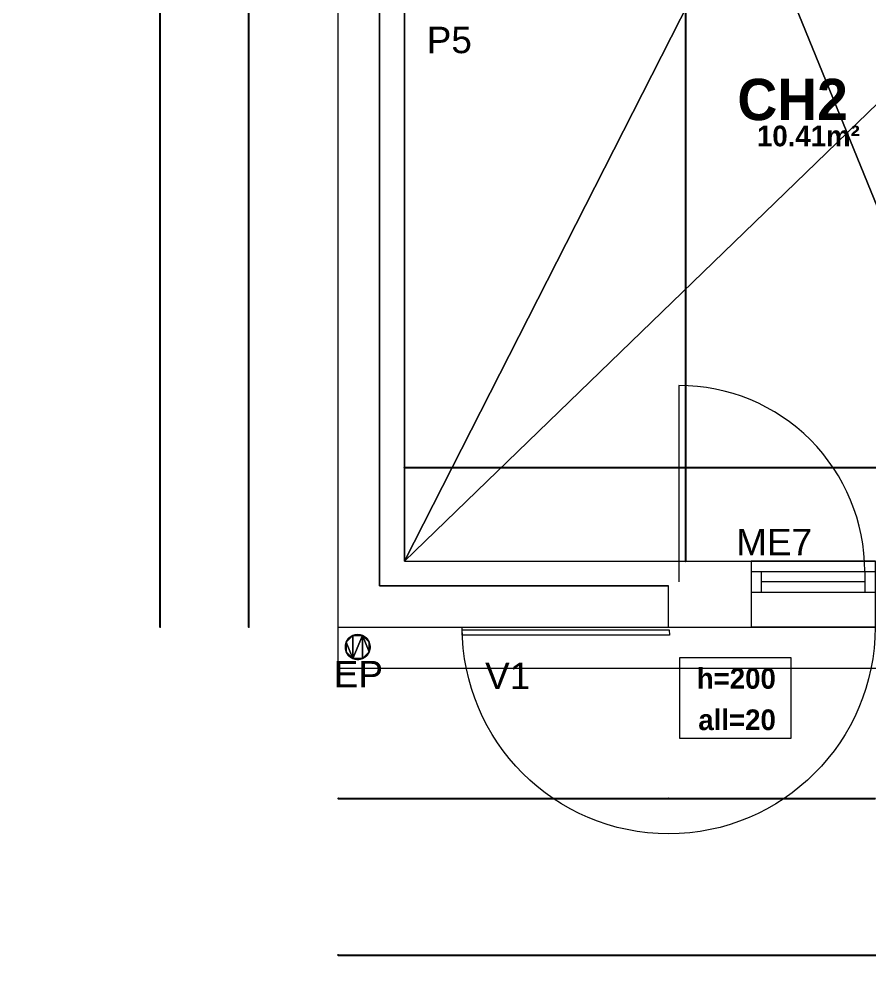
# Model space of a CAD drawing. Header units: metres. Extents: x -12536 to 12621, y -17191 to 9596.
# Drawn here: x -9345.6 to -8933.5, y -3710.7 to -3249 of the extents above; entities that cross this region are included whole.
import ezdxf
from ezdxf.enums import TextEntityAlignment as Align
from ezdxf.lldxf.tags import DXFTag

# ---------------------------------------------------------------- set-up
doc = ezdxf.new("R2010")
doc.units = ezdxf.units.M
doc.header["$MEASUREMENT"] = 0
doc.header["$PDMODE"] = 2
doc.header["$PDSIZE"] = 0.25
doc.layers.add('Calque commun', color=7, linetype='Continuous')
doc.layers.add('Textes', color=7, linetype='Continuous')
doc.styles.add('Arial', font='arial.ttf', dxfattribs={"height": 0.128})
doc.styles.add('Century Gothic', font='GOTHICB.TTF', dxfattribs={"height": 0.4})
doc.styles.add('Century Gothic2', font='GOTHICB.TTF', dxfattribs={"height": 0.313})
doc.styles.add('Century Gothic6', font='GOTHIC.TTF', dxfattribs={"height": 0.18})
tags = doc.linetypes.add('HIDDEN', pattern=[0.375, 0.25, -0.125]).pattern_tags.tags
tags[6:7] = [DXFTag(74, 4), DXFTag(75, 0), DXFTag(340, '0'), DXFTag(46, 1.0), DXFTag(50, 0.0), DXFTag(44, 0.0), DXFTag(45, 0.0)]
tags[4:5] = [DXFTag(74, 4), DXFTag(75, 0), DXFTag(340, '0'), DXFTag(46, 1.0), DXFTag(50, 0.0), DXFTag(44, 0.0), DXFTag(45, 0.0)]
tags = doc.linetypes.add('HIDDEN2', pattern=[0.1875, 0.125, -0.0625]).pattern_tags.tags
tags[6:7] = [DXFTag(74, 4), DXFTag(75, 0), DXFTag(340, '0'), DXFTag(46, 1.0), DXFTag(50, 0.0), DXFTag(44, 0.0), DXFTag(45, 0.0)]
tags[4:5] = [DXFTag(74, 4), DXFTag(75, 0), DXFTag(340, '0'), DXFTag(46, 1.0), DXFTag(50, 0.0), DXFTag(44, 0.0), DXFTag(45, 0.0)]
doc.dimstyles.new('DIM7', dxfattribs={"dimtxt": 0.18, "dimasz": 0.035, "dimexe": 0.05, "dimexo": 0, "dimgap": 0.05, "dimtad": 1, "dimzin": 1, "dimdsep": 46, "dimtxsty": 'Century Gothic6', "dimblk": 'ORIGIN', "dimcen": 0.09, "dimdle": 0.05, "dimadec": 0, "dimazin": 0, "dimtfac": 1, "dimtdec": 4, "dimtix": 1, "dimtofl": 0, "dimtmove": 0, "dimatfit": 3, "dimfxl": 0.05, "dimfxlon": 1, "dimfrac": 2, "dimtolj": 1, "dimtzin": 0, "dimarcsym": 2})

# ---------------------------------------------------------------- blocks, each defined once
blk = doc.blocks.new('Block34520')
at = {"layer": 'Calque commun', "color": 7, "linetype": 'Continuous', "lineweight": 5}
for p, q in [((1.534, -31.1306), (2.814, -31.1306)), ((3.814, -31.1306), (5.214, -31.1306)), ((6.214, -31.1306), (7.494, -31.1306)), ((1.414, -31.2507), (2.814, -31.2507)), ((3.814, -31.2507), (5.214, -31.2507)), ((6.214, -31.2507), (7.614, -31.2507))]:
    blk.add_line(p, q, dxfattribs=at)
at = {"layer": 'Calque commun', "color": 7, "linetype": 'Continuous', "lineweight": 20}
for p, q in [((1.214, -31.4506), (2.814, -31.4506)), ((3.814, -31.4506), (5.214, -31.4506)), ((6.214, -31.4506), (7.814, -31.4506))]:
    blk.add_line(p, q, dxfattribs=at)
blk = doc.blocks.new('_ORIGIN')
at = {"color": 0, "linetype": 'ByBlock', "lineweight": -2}
blk.add_line((0, 0), (-1, 0), dxfattribs=at)
blk.add_circle((0, 0), 0.5, dxfattribs=at)
blk = doc.blocks.new('*D1466')
at = {"layer": 'Calque commun', "color": 0, "linetype": 'ByBlock', "lineweight": -2, "transparency": 16777216}
for p, q in [((-9159.03, -3466.12), (-9159.03, -3466.07)), ((-9159, -3466.12), (-8860.07, -3466.12)), ((-8860.03, -3466.12), (-8860.07, -3466.12)), ((-8860.03, -3466.12), (-8860.03, -3466.07))]:
    blk.add_line(p, q, dxfattribs=at)
at = {"layer": 'Calque commun', "color": 0, "linetype": 'Continuous', "lineweight": -2, "transparency": 16777216}
blk.add_line((-8860, -3466.12), (-8859.96, -3466.12), dxfattribs=at)
at = {"layer": 'Defpoints', "color": 0, "linetype": 'Continuous', "transparency": 16777216}
for p in [(-9159.03, -3466.12), (-8860.03, -3466.12), (-8860.03, -3466.12)]:
    blk.add_point(p, dxfattribs=at)
at = {"layer": 'Calque commun', "color": 0, "linetype": 'Continuous', "lineweight": -2, "transparency": 16777216, "xscale": 0.03500000014901161, "yscale": 0.03500000014901161, "zscale": 0.03500000014901161, "rotation": 180}
for p in [(-9159.03, -3466.12), (-8860.03, -3466.12)]:
    blk.add_blockref('_ORIGIN', p, dxfattribs=at)
at = {"layer": 'Calque commun', "color": 0, "linetype": 'Continuous', "lineweight": 5, "transparency": 16777216, "insert": (-9009.53, -3466.07), "char_height": 0.18, "attachment_point": 8, "line_spacing_factor": 0.773441, "style": 'Century Gothic6'}
blk.add_mtext('\\A1;299.00', dxfattribs=at)
blk = doc.blocks.new('*D1481')
at = {"layer": 'Calque commun', "color": 0, "linetype": 'ByBlock', "lineweight": -2, "transparency": 16777216}
for p, q in [((-9022.7, -3185.35), (-9022.8, -3185.35)), ((-9022.75, -3185.35), (-9022.75, -3185.38)), ((-9022.75, -3511.31), (-9022.75, -3185.38)), ((-9022.8, -3511.34), (-9022.7, -3511.34))]:
    blk.add_line(p, q, dxfattribs=at)
at = {"layer": 'Calque commun', "color": 0, "linetype": 'Continuous', "lineweight": -2, "transparency": 16777216}
blk.add_line((-9022.75, -3185.31), (-9022.75, -3185.28), dxfattribs=at)
at = {"layer": 'Defpoints', "color": 0, "linetype": 'Continuous', "transparency": 16777216}
for p in [(-9022.75, -3185.35), (-8993.03, -3185.35), (-9159.03, -3511.34)]:
    blk.add_point(p, dxfattribs=at)
at = {"layer": 'Calque commun', "color": 0, "linetype": 'Continuous', "lineweight": -2, "transparency": 16777216, "xscale": 0.03500000014901161, "yscale": 0.03500000014901161, "zscale": 0.03500000014901161, "rotation": 270}
for p in [(-9022.75, -3185.35), (-9022.75, -3511.34)]:
    blk.add_blockref('_ORIGIN', p, dxfattribs=at)
at = {"layer": 'Calque commun', "color": 0, "linetype": 'Continuous', "lineweight": 5, "transparency": 16777216, "insert": (-9022.8, -3348.35), "char_height": 0.18, "attachment_point": 8, "rotation": 90, "line_spacing_factor": 0.773441, "style": 'Century Gothic6'}
blk.add_mtext('\\A1;326.00', dxfattribs=at)
blk = doc.blocks.new('@PRES_1_$$_1-47')
at = {"layer": 'Calque commun', "color": 5, "linetype": 'Continuous', "lineweight": 5}
for p, q in [((0, 0.32), (0.6, 0.32)), ((0.6, 0.15), (0, 0.15)), ((0.05, 0.05), (0.05, 0.15)), ((0.55, 0.15), (0.55, 0.05)), ((0.05, 0.1), (0.55, 0.1)), ((0.6, 0.05), (0, 0.05)), ((0, 0), (0.6, 0))]:
    blk.add_line(p, q, dxfattribs=at)
blk = doc.blocks.new('@PRES_1_$$_1-48')
at = {"layer": 'Calque commun', "color": 7, "linetype": 'Continuous', "lineweight": 5}
blk.add_line((0, 0), (0, 0.32), dxfattribs=at)
blk = doc.blocks.new('@PRES_1_$$_1-49')
at = {"layer": 'Calque commun', "color": 7, "linetype": 'Continuous', "lineweight": 5}
blk.add_line((0, 0), (0, 0.32), dxfattribs=at)
blk = doc.blocks.new('INTER_2D_COMB17')
at = {"layer": 'Calque commun', "color": 0, "linetype": 'ByBlock', "lineweight": -2}
for name in ['@PRES_1_$$_1-47', '@PRES_1_$$_1-48']:
    blk.add_blockref(name, (0, 0), dxfattribs=at)
at = {"layer": 'Calque commun', "color": 0, "linetype": 'ByBlock', "lineweight": -2, "extrusion": (0, 0, -1), "xscale": -1, "yscale": -1, "zscale": -1, "rotation": 180}
blk.add_blockref('@PRES_1_$$_1-49', (-0.6, 0), dxfattribs=at)
blk = doc.blocks.new('PLACED_COMB17')
at = {"layer": 'Calque commun', "color": 0, "linetype": 'ByBlock', "lineweight": -2}
blk.add_blockref('INTER_2D_COMB17', (0, 0), dxfattribs=at)
blk = doc.blocks.new('*D1548')
at = {"layer": 'Calque commun', "color": 0, "linetype": 'ByBlock', "lineweight": -2, "transparency": 16777216}
for p, q in [((-9031.03, -3626.19), (-9031.03, -3626.29)), ((-9031, -3626.24), (-8931.07, -3626.24)), ((-8931.03, -3626.24), (-8931.07, -3626.24)), ((-8931.03, -3626.19), (-8931.03, -3626.29))]:
    blk.add_line(p, q, dxfattribs=at)
at = {"layer": 'Calque commun', "color": 0, "linetype": 'Continuous', "lineweight": -2, "transparency": 16777216}
blk.add_line((-8931, -3626.24), (-8930.96, -3626.24), dxfattribs=at)
at = {"layer": 'Defpoints', "color": 0, "linetype": 'Continuous', "transparency": 16777216}
for p in [(-9031.03, -3543.34), (-8931.03, -3543.34), (-8931.03, -3626.24)]:
    blk.add_point(p, dxfattribs=at)
at = {"layer": 'Calque commun', "color": 0, "linetype": 'Continuous', "lineweight": -2, "transparency": 16777216, "xscale": 0.03500000014901161, "yscale": 0.03500000014901161, "zscale": 0.03500000014901161, "rotation": 180}
for p in [(-9031.03, -3626.24), (-8931.03, -3626.24)]:
    blk.add_blockref('_ORIGIN', p, dxfattribs=at)
at = {"layer": 'Calque commun', "color": 0, "linetype": 'Continuous', "lineweight": 5, "transparency": 16777216, "insert": (-8981.03, -3626.19), "char_height": 0.18, "attachment_point": 8, "line_spacing_factor": 0.773441, "style": 'Century Gothic6'}
blk.add_mtext('\\A1;100.00', dxfattribs=at)
blk = doc.blocks.new('*D1549')
at = {"layer": 'Calque commun', "color": 0, "linetype": 'ByBlock', "lineweight": -2, "transparency": 16777216}
for p, q in [((-9191.03, -3626.19), (-9191.03, -3626.29)), ((-9191, -3626.24), (-9031.07, -3626.24)), ((-9031.03, -3626.24), (-9031.07, -3626.24)), ((-9031.03, -3626.19), (-9031.03, -3626.29))]:
    blk.add_line(p, q, dxfattribs=at)
at = {"layer": 'Calque commun', "color": 0, "linetype": 'Continuous', "lineweight": -2, "transparency": 16777216}
blk.add_line((-9031, -3626.24), (-9030.96, -3626.24), dxfattribs=at)
at = {"layer": 'Defpoints', "color": 0, "linetype": 'Continuous', "transparency": 16777216}
for p in [(-9191.03, -3543.34), (-9031.03, -3543.34), (-9031.03, -3626.24)]:
    blk.add_point(p, dxfattribs=at)
at = {"layer": 'Calque commun', "color": 0, "linetype": 'Continuous', "lineweight": -2, "transparency": 16777216, "xscale": 0.03500000014901161, "yscale": 0.03500000014901161, "zscale": 0.03500000014901161, "rotation": 180}
for p in [(-9191.03, -3626.24), (-9031.03, -3626.24)]:
    blk.add_blockref('_ORIGIN', p, dxfattribs=at)
at = {"layer": 'Calque commun', "color": 0, "linetype": 'Continuous', "lineweight": 5, "transparency": 16777216, "insert": (-9111.03, -3626.19), "char_height": 0.18, "attachment_point": 8, "line_spacing_factor": 0.773441, "style": 'Century Gothic6'}
blk.add_mtext('\\A1;160.00', dxfattribs=at)
blk = doc.blocks.new('Block36684')
at = {"layer": 'Calque commun', "color": 7, "linetype": 'Continuous', "lineweight": 20}
blk.add_line((1.214, -31.4506), (1.214, -27.7707), dxfattribs=at)
at = {"layer": 'Calque commun', "color": 7, "linetype": 'Continuous', "lineweight": 5}
for p, q in [((1.414, -31.2507), (1.414, -27.7707)), ((1.534, -31.1306), (1.534, -27.7707))]:
    blk.add_line(p, q, dxfattribs=at)
blk = doc.blocks.new('*D1728')
at = {"layer": 'Calque commun', "color": 0, "linetype": 'ByBlock', "lineweight": -2, "transparency": 16777216}
for p, q in [((-9234.37, -3175.35), (-9234.47, -3175.35)), ((-9234.42, -3175.35), (-9234.42, -3175.38)), ((-9234.42, -3543.31), (-9234.42, -3175.38)), ((-9234.37, -3543.34), (-9234.47, -3543.34))]:
    blk.add_line(p, q, dxfattribs=at)
at = {"layer": 'Calque commun', "color": 0, "linetype": 'Continuous', "lineweight": -2, "transparency": 16777216}
blk.add_line((-9234.42, -3175.31), (-9234.42, -3175.28), dxfattribs=at)
at = {"layer": 'Defpoints', "color": 0, "linetype": 'Continuous', "transparency": 16777216}
for p in [(-9234.42, -3175.35), (-9143.02, -3175.35), (-9143.02, -3543.34)]:
    blk.add_point(p, dxfattribs=at)
at = {"layer": 'Calque commun', "color": 0, "linetype": 'Continuous', "lineweight": -2, "transparency": 16777216, "xscale": 0.03500000014901161, "yscale": 0.03500000014901161, "zscale": 0.03500000014901161, "rotation": 270}
for p in [(-9234.42, -3175.35), (-9234.42, -3543.34)]:
    blk.add_blockref('_ORIGIN', p, dxfattribs=at)
at = {"layer": 'Calque commun', "color": 0, "linetype": 'Continuous', "lineweight": 5, "transparency": 16777216, "insert": (-9234.47, -3359.35), "char_height": 0.18, "attachment_point": 8, "rotation": 90, "line_spacing_factor": 0.773441, "style": 'Century Gothic6'}
blk.add_mtext('\\A1;368.00', dxfattribs=at)
blk = doc.blocks.new('*D1760')
at = {"layer": 'Calque commun', "color": 0, "linetype": 'ByBlock', "lineweight": -2, "transparency": 16777216}
for p, q in [((-9277.3, -2643.34), (-9277.4, -2643.34)), ((-9277.35, -2643.34), (-9277.35, -2643.38)), ((-9277.35, -3543.31), (-9277.35, -2643.38)), ((-9277.3, -3543.34), (-9277.4, -3543.34))]:
    blk.add_line(p, q, dxfattribs=at)
at = {"layer": 'Calque commun', "color": 0, "linetype": 'Continuous', "lineweight": -2, "transparency": 16777216}
blk.add_line((-9277.35, -2643.31), (-9277.35, -2643.27), dxfattribs=at)
at = {"layer": 'Defpoints', "color": 0, "linetype": 'Continuous', "transparency": 16777216}
for p in [(-9277.35, -2643.34), (-9234.42, -2643.34), (-9234.42, -3543.34)]:
    blk.add_point(p, dxfattribs=at)
at = {"layer": 'Calque commun', "color": 0, "linetype": 'Continuous', "lineweight": -2, "transparency": 16777216, "xscale": 0.03500000014901161, "yscale": 0.03500000014901161, "zscale": 0.03500000014901161, "rotation": 270}
for p in [(-9277.35, -2643.34), (-9277.35, -3543.34)]:
    blk.add_blockref('_ORIGIN', p, dxfattribs=at)
at = {"layer": 'Calque commun', "color": 0, "linetype": 'Continuous', "lineweight": 5, "transparency": 16777216, "insert": (-9277.4, -3093.34), "char_height": 0.18, "attachment_point": 8, "rotation": 90, "line_spacing_factor": 0.773441, "style": 'Century Gothic6'}
blk.add_mtext('\\A1;900.00', dxfattribs=at)
blk = doc.blocks.new('*D1774')
at = {"layer": 'Calque commun', "color": 0, "linetype": 'ByBlock', "lineweight": -2, "transparency": 16777216}
for p, q in [((-9191.03, -3701.93), (-9191.03, -3702.03)), ((-9191, -3701.98), (-7891.07, -3701.98)), ((-7891.03, -3701.98), (-7891.07, -3701.98)), ((-7891.03, -3701.93), (-7891.03, -3702.03))]:
    blk.add_line(p, q, dxfattribs=at)
at = {"layer": 'Calque commun', "color": 0, "linetype": 'Continuous', "lineweight": -2, "transparency": 16777216}
blk.add_line((-7891, -3701.98), (-7890.96, -3701.98), dxfattribs=at)
at = {"layer": 'Defpoints', "color": 0, "linetype": 'Continuous', "transparency": 16777216}
for p in [(-9191.03, -3628.75), (-7891.03, -3628.75), (-7891.03, -3701.98)]:
    blk.add_point(p, dxfattribs=at)
at = {"layer": 'Calque commun', "color": 0, "linetype": 'Continuous', "lineweight": -2, "transparency": 16777216, "xscale": 0.03500000014901161, "yscale": 0.03500000014901161, "zscale": 0.03500000014901161, "rotation": 180}
for p in [(-9191.03, -3701.98), (-7891.03, -3701.98)]:
    blk.add_blockref('_ORIGIN', p, dxfattribs=at)
at = {"layer": 'Calque commun', "color": 0, "linetype": 'Continuous', "lineweight": 5, "transparency": 16777216, "insert": (-8541.03, -3701.93), "char_height": 0.18, "attachment_point": 8, "line_spacing_factor": 0.773441, "style": 'Century Gothic6'}
blk.add_mtext('\\A1;1300.00', dxfattribs=at)

msp = doc.modelspace()

# ---------------------------------------------------------------- linework, layer by layer
at = {"layer": 'Calque commun', "color": 12, "linetype": 'Continuous', "lineweight": 20}
for p, q in [((-9171.03, -3175.347), (-9171.032, -3523.345)), ((-9031.032, -3523.345), (-9171.032, -3523.345)), ((-9171.032, -3523.345), (-9031.032, -3523.345)), ((-9031.032, -3543.344), (-9031.032, -3523.345)), ((-9191.032, -3543.344), (-9191.032, -3543.344))]:
    msp.add_line(p, q, dxfattribs=at)
at = {"layer": 'Calque commun', "color": 7, "linetype": 'HIDDEN', "lineweight": 5}
msp.add_line((-9026.032, -3426.344), (-9026.032, -3521.344), dxfattribs=at)
at = {"layer": 'Calque commun', "color": 7, "linetype": 'Continuous', "lineweight": 5}
msp.add_line((-9191.03, -3543.344), (-9191.03, -3543.344), dxfattribs=at)
at = {"layer": 'Calque commun', "color": 7, "linetype": 'Continuous', "lineweight": 20}
msp.add_line((-9191.03, -3543.344), (-9191.03, -3543.344), dxfattribs=at)
at = {"layer": 'Calque commun', "color": 7, "linetype": 'HIDDEN', "lineweight": 5, "flags": 128}
msp.add_lwpolyline([(-8936.032, -3516.344, 0.4142146), (-9026.032, -3426.344)], format="xyb", dxfattribs=at)
at = {"layer": 'Calque commun', "color": 7, "linetype": 'Continuous', "lineweight": 5, "flags": 128}
msp.add_lwpolyline([(-8931.032, -3543.344, -1), (-9131.032, -3543.344)], format="xyb", dxfattribs=at)
at = {"layer": 'Calque commun', "color": 9, "linetype": 'Continuous', "lineweight": 20}
msp.add_polyline3d([(-8563.033, -3511.344, 0), (-8563.033, -2675.345, 0), (-8557.034, -2675.345, 0), (-9159.031, -2675.345, 0), (-9159.031, -3511.344, 0)], close=True, dxfattribs=at)

# ---------------------------------------------------------------- block references
at = {"layer": 'Calque commun', "color": 0, "linetype": 'ByBlock', "lineweight": -2}
for name, p, xscale, yscale, zscale in [('Block36684', (-9312.433, -398.28), 100, 100, 100), ('Block34520', (-9312.433, -398.28), 100, 100, 100), ('PLACED_COMB17', (-8931.032, -3511.344), -100, -100, -100)]:
    msp.add_blockref(name, p, dxfattribs=dict(at, xscale=xscale, yscale=yscale, zscale=zscale))

# ---------------------------------------------------------------- texts
at = {"layer": 'Calque commun', "color": 5, "linetype": 'ByBlock', "lineweight": -2, "insert": (-8979.111, -3563.138), "char_height": 10, "attachment_point": 3, "line_spacing_factor": 1.2, "style": 'Century Gothic2'}
msp.add_mtext('h=200\\Pall=20', dxfattribs=at)
at = {"layer": 'Textes', "color": 5, "linetype": 'ByBlock', "lineweight": -2, "style": 'Arial'}
for s, p in [('P5', (-9148.211, -3265.546)), ('EP', (-9193.214, -3572.476))]:
    msp.add_text(s, height=12.8, dxfattribs=at).set_placement(p)
at = {"layer": 'Textes', "color": 5, "linetype": 'ByBlock', "lineweight": -2, "style": 'Century Gothic'}
msp.add_text('CH2', height=20, dxfattribs=at).set_placement((-8997.742, -3277.957), align=Align.TOP_LEFT)
at = {"layer": 'Textes', "color": 9, "linetype": 'ByBlock', "lineweight": -2, "style": 'Century Gothic2'}
msp.add_text('10.41m²', height=10, dxfattribs=at).set_placement((-8988.244, -3300.621), align=Align.TOP_LEFT)
at = {"layer": 'Textes', "color": 5, "linetype": 'ByBlock', "lineweight": -2, "style": 'Arial'}
for s, p in [('ME7', (-8961.576, -3508.542)), ('V1', (-9098.058, -3573.284))]:
    msp.add_text(s, height=12.8, dxfattribs=at).set_placement(p, align=Align.RIGHT)

# ---------------------------------------------------------------- dimensions: what is measured, and where the dimension line sits
at = {"layer": 'Calque commun', "color": 5, "linetype": 'Continuous', "lineweight": 5}
for p1, p2, distance, picture, middle in [((-9234.419, -3543.344), (-9234.419, -2643.344), 42.932, '*D1760', (-9277.496, -3093.344)), ((-9143.023, -3543.344), (-9143.023, -3175.347), 91.396, '*D1728', (-9234.563, -3359.345)), ((-9159.031, -3466.12), (-8860.033, -3466.12), 0, '*D1466', (-9009.532, -3465.975)), ((-9191.032, -3543.344), (-9031.032, -3543.344), -82.896, '*D1549', (-9111.032, -3626.096)), ((-9031.032, -3543.344), (-8931.032, -3543.344), -82.896, '*D1548', (-8981.032, -3626.096)), ((-9191.032, -3628.748), (-7891.034, -3628.748), -73.23, '*D1774', (-8541.033, -3701.834))]:
    dim = msp.add_aligned_dim(p1=p1, p2=p2, distance=distance, dimstyle='DIM7', dxfattribs=at)
    dim.commit()
    dim.dimension.update_dxf_attribs({"geometry": picture, "text_midpoint": middle})
dim = msp.add_linear_dim(base=(-9022.747, -3185.347), p1=(-9159.031, -3511.344), p2=(-8993.031, -3185.347), angle=90, dimstyle='DIM7', dxfattribs=at)
dim.commit()
dim.dimension.update_dxf_attribs({"geometry": '*D1481', "text_midpoint": (-9022.892, -3348.345)})

# ---------------------------------------------------------------- meshes
at = {"layer": 'Calque commun', "color": 7, "linetype": 'Continuous', "lineweight": 5}
mesh = msp.add_polyface(dxfattribs=at)
corners = [(-6352.223, -1261.028), (-12352.223, -1261.028), (-12352.223, -5461.028), (-6352.223, -5461.028)]
mesh.append_faces([[corners[k] for k in face] for face in [(0, 1, 2, 3)]], dxfattribs={"color": 7})
at = {"layer": 'Calque commun', "color": 9, "linetype": 'Continuous', "lineweight": 5}
mesh = msp.add_polyface(dxfattribs=at)
corners = [(-8563.033, -3511.344), (-8765.031, -3130.347), (-9159.031, -3511.344), (-8762.533, -2940.346), (-9159.031, -2675.345), (-8563.035, -2675.345), (-8563.033, -2940.346), (-8563.035, -3130.347)]
mesh.append_faces([[corners[k] for k in face] for face in [(0, 1, 2)]], dxfattribs={"vtx0": -1, "vtx1": -1, "color": 9})
mesh.append_faces([[corners[k] for k in face] for face in [(3, 5, 4)]], dxfattribs={"vtx0": -1, "vtx2": -1, "color": 9})
mesh.append_faces([[corners[k] for k in face] for face in [(1, 3, 4), (4, 2, 1)]], dxfattribs={"vtx1": -1, "vtx2": -1, "color": 9})
mesh.append_faces([[corners[k] for k in face] for face in [(3, 6, 5), (0, 7, 1)]], dxfattribs={"vtx2": -1, "color": 9})
mesh = msp.add_polyface(dxfattribs=at)
corners = [(-8993.031, -3185.347), (-9159.031, -3511.344), (-8860.033, -3511.344), (-8993.028, -3135.347), (-8860.03, -3135.347), (-9159.031, -3185.347)]
mesh.append_faces([[corners[k] for k in face] for face in [(0, 1, 2)]], dxfattribs={"vtx0": -1, "vtx2": -1, "color": 9})
mesh.append_faces([[corners[k] for k in face] for face in [(3, 0, 4)]], dxfattribs={"vtx1": -1, "color": 9})
mesh.append_faces([[corners[k] for k in face] for face in [(2, 4, 0)]], dxfattribs={"vtx1": -1, "vtx2": -1, "color": 9})
mesh.append_faces([[corners[k] for k in face] for face in [(0, 5, 1)]], dxfattribs={"vtx2": -1, "color": 9})
at = {"layer": 'Calque commun', "color": 16, "linetype": 'HIDDEN2', "lineweight": 5}
mesh = msp.add_polyface(dxfattribs=at)
corners = [(-8531.033, -3543.344), (-8531.033, -3563.345), (-9191.032, -3563.345), (-9191.032, -3543.344)]
mesh.append_faces([[corners[k] for k in face] for face in [(0, 1, 2, 3)]], dxfattribs={"color": 16})
at = {"layer": 'Calque commun', "color": 7, "linetype": 'Continuous', "lineweight": 5}
mesh = msp.add_polyface(dxfattribs=at)
corners = [(-9131.032, -3544.584), (-9030.792, -3544.584), (-9030.65, -3547.192), (-9131.032, -3547.192)]
mesh.append_faces([[corners[k] for k in face] for face in [(0, 1, 2, 3)]], dxfattribs={"color": 7})
at = {"layer": 'Calque commun', "color": 11, "linetype": 'Continuous', "lineweight": 20}
mesh = msp.add_polyface(dxfattribs=at)
corners = [(-9179.768, -3547.241), (-9180.221, -3547.113), (-9181.151, -3546.966), (-9176.506, -3556.082), (-9176.276, -3555.671), (-9176.079, -3555.243), (-9177.379, -3548.705), (-9177.725, -3548.385), (-9178.095, -3548.093), (-9183.918, -3547.404), (-9186.185, -3549.051), (-9187.165, -3550.651), (-9183.476, -3547.241), (-9187.548, -3553.886), (-9187.165, -3555.243), (-9187.604, -3553.418), (-9179.768, -3558.654), (-9181.151, -3558.929), (-9180.221, -3558.782), (-9186.185, -3556.844), (-9186.738, -3556.082), (-9186.476, -3556.474), (-9175.64, -3553.418), (-9175.696, -3553.886), (-9182.093, -3558.929), (-9183.476, -3558.654), (-9183.023, -3558.782), (-9187.604, -3552.477), (-9187.622, -3552.947), (-9183.918, -3558.491), (-9177.059, -3556.844), (-9186.476, -3549.42), (-9186.738, -3549.812), (-9176.768, -3556.474), (-9176.079, -3550.651), (-9176.506, -3549.812), (-9177.059, -3549.051), (-9178.487, -3558.063), (-9178.095, -3557.802), (-9177.379, -3557.19), (-9185.149, -3548.093), (-9185.519, -3548.385), (-9185.865, -3548.705), (-9187.548, -3552.009), (-9187.328, -3551.093), (-9175.622, -3552.947), (-9175.64, -3552.477), (-9178.487, -3547.831), (-9178.898, -3547.601), (-9179.326, -3547.404), (-9184.757, -3547.831), (-9179.326, -3558.491), (-9182.093, -3546.966), (-9181.622, -3546.947), (-9184.346, -3547.601), (-9175.916, -3554.802), (-9180.683, -3547.021), (-9185.865, -3557.19), (-9185.519, -3557.51), (-9185.149, -3557.802), (-9187.456, -3554.348), (-9187.328, -3554.802), (-9181.622, -3558.948), (-9186.968, -3555.671), (-9184.757, -3558.063), (-9176.276, -3550.223), (-9175.788, -3554.348), (-9183.023, -3547.113), (-9176.768, -3549.42), (-9175.916, -3551.093), (-9175.696, -3552.009), (-9180.683, -3558.874), (-9186.968, -3550.223), (-9187.456, -3551.547), (-9184.346, -3558.293), (-9182.561, -3547.021), (-9182.561, -3558.874), (-9177.725, -3557.51), (-9178.898, -3558.293), (-9175.788, -3551.547)]
mesh.append_faces([[corners[k] for k in face] for face in [(19, 20, 21), (15, 27, 28), (52, 2, 53), (43, 44, 73), (24, 26, 76)]], dxfattribs={"vtx0": -1, "color": 11})
mesh.append_faces([[corners[k] for k in face] for face in [(13, 14, 15), (16, 17, 18), (22, 5, 23), (12, 52, 67), (40, 42, 50), (10, 50, 42)]], dxfattribs={"vtx0": -1, "vtx1": -1, "color": 11})
mesh.append_faces([[corners[k] for k in face] for face in [(9, 10, 11), (12, 0, 2), (11, 15, 14), (11, 27, 15), (19, 29, 14), (30, 3, 5), (34, 35, 36), (9, 50, 10), (51, 30, 5), (9, 11, 29), (47, 49, 36), (51, 49, 29), (34, 36, 49), (10, 32, 11), (12, 2, 52), (19, 64, 29), (37, 30, 51), (9, 29, 49), (24, 17, 25), (11, 14, 29), (22, 46, 34), (51, 5, 49), (19, 14, 20), (5, 34, 49), (16, 25, 17), (22, 34, 5)]], dxfattribs={"vtx0": -1, "vtx1": -1, "vtx2": -1, "color": 11})
mesh.append_faces([[corners[k] for k in face] for face in [(24, 25, 26), (43, 11, 44), (16, 29, 25), (47, 36, 6), (57, 59, 64), (12, 49, 0), (13, 61, 14), (34, 46, 70), (37, 39, 30)]], dxfattribs={"vtx0": -1, "vtx2": -1, "color": 11})
mesh.append_faces([[corners[k] for k in face] for face in [(0, 1, 2), (37, 38, 39), (5, 55, 23), (12, 9, 49), (8, 47, 6), (69, 34, 70), (43, 27, 11), (19, 57, 64), (16, 51, 29)]], dxfattribs={"vtx1": -1, "vtx2": -1, "color": 11})
mesh.append_faces([[corners[k] for k in face] for face in [(3, 4, 5), (6, 7, 8), (10, 31, 32), (30, 33, 3), (40, 41, 42), (22, 45, 46), (47, 48, 49), (9, 54, 50), (1, 56, 2), (57, 58, 59), (13, 60, 61), (24, 62, 17), (14, 63, 20), (34, 65, 35), (55, 66, 23), (35, 68, 36), (17, 71, 18), (32, 72, 11), (64, 74, 29), (52, 75, 67), (38, 77, 39), (51, 78, 37), (70, 79, 69)]], dxfattribs={"vtx2": -1, "color": 11})
mesh = msp.add_polyface(dxfattribs=at)
corners = [(-9025.694, -3558.057), (-8971.857, -3558.057), (-8971.857, -3597.128), (-9025.694, -3597.128)]
mesh.append_faces([[corners[k] for k in face] for face in [(0, 1, 2, 3)]], dxfattribs={"color": 11})

doc.saveas('drawing.dxf')
